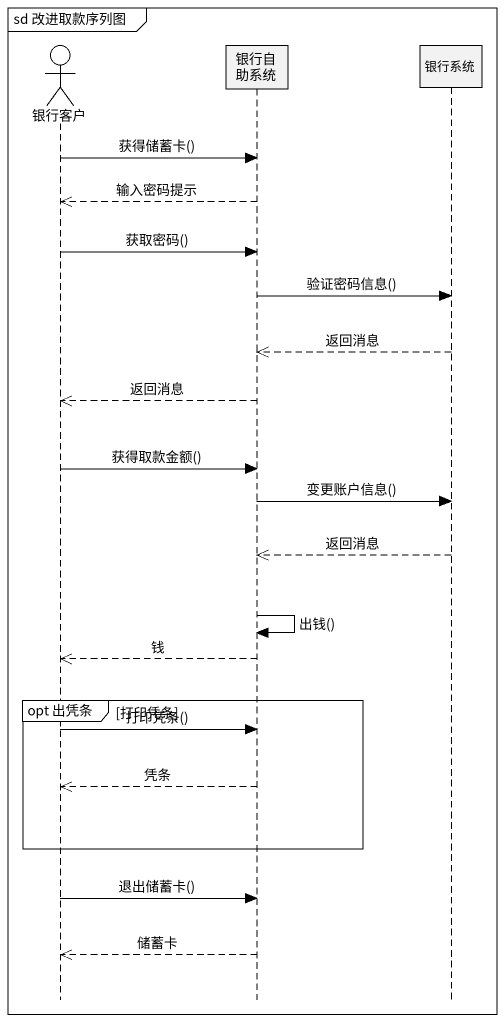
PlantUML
@startuml
mainframe sd 改进取款序列图
hide footbox
actor 银行客户
participant 银行自助系统
participant 银行系统

银行客户 -> 银行自助系统 : 获得储蓄卡()
银行自助系统 -->> 银行客户 : 输入密码提示
银行客户 -> 银行自助系统 : 获取密码()
银行自助系统 -> 银行系统 : 验证密码信息()
银行系统 -->> 银行自助系统 : 返回消息
银行自助系统 -->> 银行客户 : 返回消息
银行客户 -> 银行自助系统 : 获得取款金额()
银行自助系统 -> 银行系统 : 变更账户信息()
银行系统 -->> 银行自助系统 : 返回消息
银行自助系统 -> 银行自助系统 : 出钱()
银行自助系统 -->> 银行客户 : 钱
group opt 出凭条 [打印凭条]
  银行客户 -> 银行自助系统 : 打印凭条()
  银行自助系统 -->> 银行客户 : 凭条
end
银行客户 -> 银行自助系统 : 退出储蓄卡()
银行自助系统 -->> 银行客户 : 储蓄卡
@enduml
